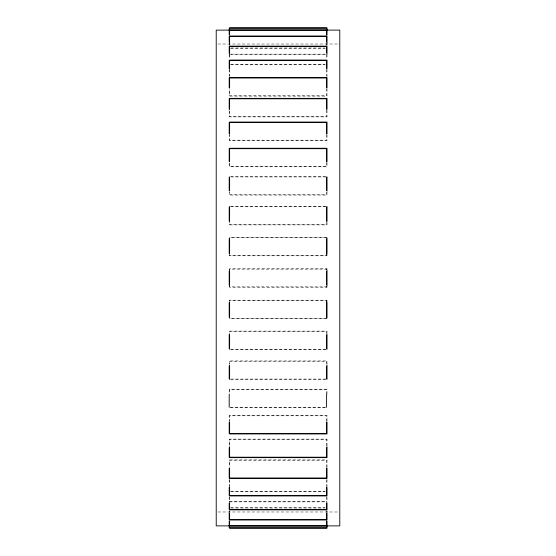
<?xml version="1.0" encoding="UTF-8"?>
<svg xmlns="http://www.w3.org/2000/svg" width="556" height="556" viewBox="0 0 556 556"><rect width="100%" height="100%" fill="white"/><g stroke="black" fill="none" stroke-linecap="round" stroke-linejoin="round"><path stroke-width="0.42" stroke-dasharray="2.78 2.08" d="M217.952 44.014L339.779 44.014M230.921 47.983L324.878 47.983M230.469 48.393L325.288 48.393M230.921 54.134L325.74 54.134M229.607 54.544L327.011 54.544M230.921 64.26L324.878 64.26M230.469 64.677L325.288 64.677M230.469 176.53L327.011 176.53M230.921 176.947L326.601 176.947M230.469 206.373L327.011 206.373M230.921 206.79L326.601 206.79M230.921 237.697L326.601 237.697M230.921 318.303L326.601 318.303M230.921 349.21L326.601 349.21M230.469 349.627L327.011 349.627M230.921 379.053L326.601 379.053M230.469 379.47L327.011 379.47M230.059 407.319L326.601 407.319M230.469 407.736L327.011 407.736M230.469 491.323L325.288 491.323M230.921 491.74L324.878 491.74M229.607 501.456L327.011 501.456M229.197 501.866L326.601 501.866M230.469 507.607L325.288 507.607M230.921 508.017L324.878 508.017M217.952 511.986L338.048 511.986M327.011 42.729L327.011 45.3M327.011 54.182L327.011 58.818M327.011 69.347L327.011 76.54M327.011 88.543L327.011 96.118L229.607 96.118L229.607 88.543M327.011 110.185L327.011 116.899L229.607 116.899L229.607 110.185M327.011 134.74L327.011 140.599L229.607 140.599L229.607 134.74M327.011 162.602L327.011 166.8L229.607 166.8L229.607 162.602M327.011 191.639L327.011 195.066L229.607 195.066L229.607 191.639M327.011 222.191L327.011 224.909L229.607 224.909L229.607 222.191M327.011 237.641L327.011 237.287L229.607 237.287L229.607 237.641M327.011 254.307L327.011 255.816L229.607 255.816L229.607 254.307M327.011 269.771L327.011 268.736L229.607 268.736L229.607 269.771M327.011 286.229L327.011 287.264L229.607 287.264L229.607 286.229M327.011 301.693L327.011 300.184L229.607 300.184L229.607 301.693M327.011 318.359L327.011 318.713L229.607 318.713L229.607 318.359M327.011 333.808L327.011 331.091L229.607 331.091L229.607 333.808M327.011 364.361L327.011 360.934L229.607 360.934L229.607 364.361M327.011 394.211L327.011 389.2L229.607 389.2L229.607 394.211M327.011 421.26L327.011 415.401L229.607 415.401L229.607 421.26M327.011 445.815L327.011 439.101L229.607 439.101L229.607 445.815M327.011 467.457L327.011 459.882L229.607 459.882L229.607 467.457M327.011 479.46L327.011 486.653M327.011 497.182L327.011 502.492M327.011 510.7L327.011 512.618M326.803 254.419L326.803 255.406M326.803 269.146L326.803 269.764M326.803 286.236L326.803 286.854M326.803 300.594L326.803 301.581M326.601 42.84L326.601 45.39M326.601 54.613L326.601 59.471M326.601 69.347L326.601 76.221M326.601 88.467L326.601 95.708L229.197 95.708L229.197 88.467M326.601 110.074L326.601 116.489L229.197 116.489L229.197 110.074M326.601 134.587L326.601 140.181L229.197 140.181L229.197 134.587M326.601 162.38L326.601 166.39L229.197 166.39L229.197 162.38M326.601 192.063L326.601 194.656L229.197 194.656L229.197 192.063M326.601 222.518L326.601 224.499L229.197 224.499L229.197 222.518M326.601 254.419L326.601 255.406L229.197 255.406L229.197 254.419M326.601 269.764L326.601 269.146L229.197 269.146L229.197 269.764M326.601 286.236L326.601 286.854L229.197 286.854L229.197 286.236M326.601 301.581L326.601 300.594L229.197 300.594L229.197 301.581M326.601 333.482L326.601 331.501L229.197 331.501L229.197 333.482M326.601 363.937L326.601 361.344L229.197 361.344L229.197 363.937M326.601 394.399L326.601 389.61L229.197 389.61L229.197 394.399M326.601 421.413L326.601 415.818L229.197 415.818L229.197 421.413M326.601 445.926L326.601 439.511L229.197 439.511L229.197 445.926M326.601 467.533L326.601 460.292L229.197 460.292L229.197 467.533M326.601 479.779L326.601 486.653M326.601 496.529L326.601 502.492M326.601 510.61L326.601 512.333M326.393 237.287L326.393 237.641M326.393 254.307L326.393 255.816M326.393 268.736L326.393 269.771M326.393 286.229L326.393 287.264M326.393 300.184L326.393 301.693M326.393 318.359L326.393 318.713M229.607 42.729L229.607 45.3M229.607 54.182L229.607 58.818M229.607 69.347L229.607 76.54M229.607 479.46L229.607 486.653M229.607 497.182L229.607 502.492M229.607 510.7L229.607 512.618M229.197 42.84L229.197 45.39M229.197 54.613L229.197 59.471M229.197 69.347L229.197 76.221M229.197 479.779L229.197 486.653M229.197 496.529L229.197 502.492M229.197 510.61L229.197 512.333"/><path stroke-width="0.83" d="M229.607 29.864L327.011 29.864M229.183 30.114L216.221 30.114L216.221 525.886L229.183 525.886M326.817 30.114L339.779 30.114L339.779 525.886L326.817 525.886M229.197 30.274L326.601 30.274M229.197 148.681L326.601 148.681L326.601 161.601M229.197 525.726L326.601 525.726M229.607 526.136L327.011 526.136M327.011 34.875L327.011 27.8L229.607 27.8L229.607 34.875M327.011 42.729L327.011 36.008L229.607 36.008L229.607 42.729M327.011 53.723L327.011 46.141L229.607 46.141L229.607 53.723M327.011 68.513L327.011 60.076L229.607 60.076L229.607 68.513M327.011 87.688L327.011 77.59L229.607 77.59L229.607 87.688M327.011 109.323L327.011 98.37L229.607 98.37L229.607 109.323M327.011 133.878L327.011 122.063L229.607 122.063L229.607 133.878M327.011 161.789L327.011 148.264L229.607 148.264L229.607 161.789M327.011 176.891L327.011 190.868M327.011 206.533L327.011 221.483M327.011 238.322L327.011 253.744M327.011 270.244L327.011 285.756M327.011 302.255L327.011 317.678M327.011 334.517L327.011 349.265M327.011 365.132L327.011 379.31M327.011 422.122L327.011 433.937L229.607 433.937L229.607 422.122M327.011 446.676L327.011 457.63L229.607 457.63L229.607 446.676M327.011 468.312L327.011 478.41L229.607 478.41L229.607 468.312M327.011 487.487L327.011 495.924L229.607 495.924L229.607 487.487M327.011 503.145L327.011 509.859L229.607 509.859L229.607 503.145M327.011 513.271L327.011 519.992L229.607 519.992L229.607 513.271M327.011 521.125L327.011 528.2L229.607 528.2L229.607 521.125M326.601 35.063L326.601 28.21L229.197 28.21L229.197 35.063M326.601 42.02L326.601 36.418L229.197 36.418L229.197 42.02M326.601 52.973L326.601 46.551L229.197 46.551L229.197 52.973M326.601 68.548L326.601 60.493L229.197 60.493L229.197 68.548M326.601 87.653L326.601 78L229.197 78L229.197 87.653M326.601 109.247L326.601 98.78L229.197 98.78L229.197 109.247M326.601 133.767L326.601 122.473L229.197 122.473L229.197 133.767M326.601 177.093L326.601 190.645M326.601 206.936L326.601 221.225M326.601 238.684L326.601 253.425M326.601 271.126L326.601 284.874M326.601 302.575L326.601 317.685M326.601 334.775L326.601 348.869M326.601 366.133L326.601 378.907M326.601 394.399L326.601 407.284M326.601 422.233L326.601 433.527L229.197 433.527L229.197 422.233M326.601 447.573L326.601 457.22L229.197 457.22L229.197 447.573M326.601 468.347L326.601 478L229.197 478L229.197 468.347M326.601 487.452L326.601 495.507L229.197 495.507L229.197 487.452M326.601 503.027L326.601 509.449L229.197 509.449L229.197 503.027M326.601 513.16L326.601 519.582L229.197 519.582L229.197 513.16M326.601 520.937L326.601 527.79L229.197 527.79L229.197 520.937M229.607 176.891L229.607 190.868M229.607 206.533L229.607 221.483M229.607 238.322L229.607 253.744M229.607 270.244L229.607 285.756M229.607 302.255L229.607 317.678M229.607 334.517L229.607 349.265M229.607 365.132L229.607 379.31M229.197 148.716L229.197 161.601M229.197 177.288L229.197 190.645M229.197 207.131L229.197 221.225M229.197 238.684L229.197 253.425M229.197 271.126L229.197 284.874M229.197 302.575L229.197 317.316M229.197 334.775L229.197 348.591M229.197 366.133L229.197 378.907M229.197 394.399L229.197 407.284"/></g></svg>
